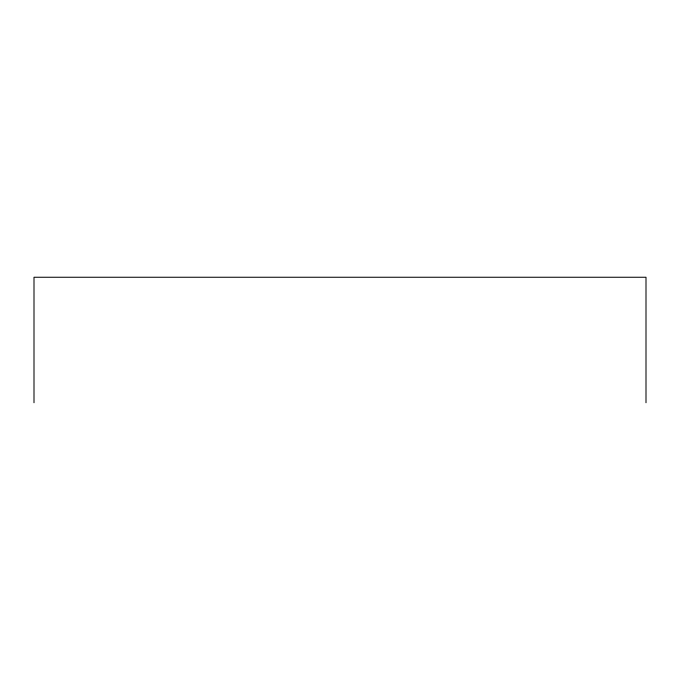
<?xml version="1.0" encoding="UTF-8"?>
<svg xmlns="http://www.w3.org/2000/svg" width="680" height="680" viewBox="0 0 680 680"><rect width="100%" height="100%" fill="white"/><g stroke="black" fill="none" stroke-linecap="round" stroke-linejoin="round"><path stroke-width="1.02" d="M646 402.747L646 277.253L34 277.253L34 402.747"/></g></svg>
